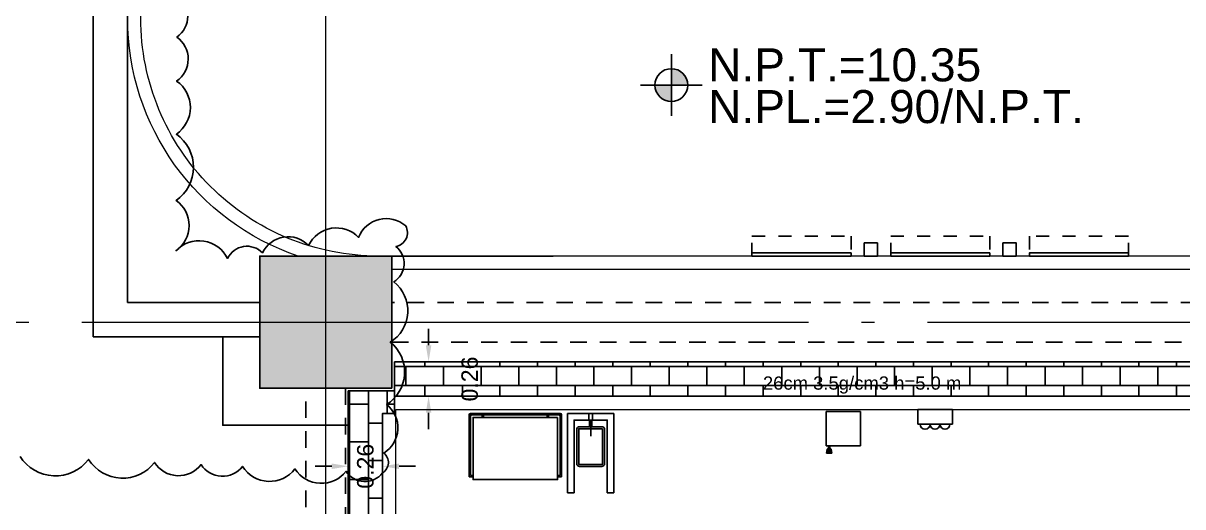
# Model space of a CAD drawing. Header units: metres. Extents: x -22 to 564, y 0 to 143.
# Drawn here: x 19.43 to 28.21, y 39.48 to 43.14 of the extents above; entities that cross this region are included whole.
import ezdxf
from ezdxf.xclip import XClip

# ---------------------------------------------------------------- set-up
doc = ezdxf.new("R2010")
doc.units = ezdxf.units.M
doc.header["$XCLIPFRAME"] = 2
for name, pattern in [('EJES630', [6.3, 5.5, -0.4, 0, -0.4]), ('XREF PB NEURO-ONCOLOGIA$0$HIDDE100', [0.16, 0.1, -0.06]), ('XREF PB NEURO-ONCOLOGIA$0$HIDDEN2', [0.1875, 0.125, -0.0625])]:
    doc.linetypes.add(name, pattern=pattern)
doc.layers.add('EJES', color=11, linetype='EJES630', lineweight=0)
doc.layers.add('XREF PB NEURO-ONCOLOGIA$0$MUROS DE TABLAROCA', color=150, linetype='Continuous', lineweight=13)
for name, color, linetype in [('NIVELES', 9, 'Continuous'), ('TEXTO', 7, 'Continuous'), ('XREF  PB CONJ$0$PARQUE', 251, 'Continuous'), ('XREF PB NEURO-ONCOLOGIA$0$-CG-M-WALL', 7, 'Continuous'), ('XREF PB NEURO-ONCOLOGIA$0$COLUMNAS', 6, 'Continuous'), ('XREF PB NEURO-ONCOLOGIA$0$CONTRAVENTEOS', 6, 'XREF PB NEURO-ONCOLOGIA$0$HIDDEN2'), ('XREF PB NEURO-ONCOLOGIA$0$COTAS PAÑOS', 8, 'Continuous'), ('XREF PB NEURO-ONCOLOGIA$0$HATCH', 251, 'Continuous'), ('XREF PB NEURO-ONCOLOGIA$0$MOBILIARIO', 161, 'Continuous'), ('XREF PB NEURO-ONCOLOGIA$0$Mobiliario Fijo', 40, 'Continuous'), ('XREF PB NEURO-ONCOLOGIA$0$TABIQUES BLINDADOS', 30, 'Continuous')]:
    doc.layers.add(name, color=color, linetype=linetype)
doc.styles.add('100 LOCALES 25', font='arial.ttf', dxfattribs={"height": 0.25})
doc.styles.add('NIVELES', font='arial.ttf', dxfattribs={"height": 0.25})
doc.styles.add('XREF PB NEURO-ONCOLOGIA$0$COTAS', font='arial.ttf')
doc.dimstyles.new('XREF PB NEURO-ONCOLOGIA$0$50 FLECHAS', dxfattribs={"dimscale": 0.5, "dimtxt": 0.25, "dimasz": 0.25, "dimexe": 0.1, "dimexo": 0.1, "dimgap": 0.025, "dimtad": 0, "dimtih": 1, "dimtoh": 1, "dimzin": 1, "dimdsep": 46, "dimtxsty": 'XREF PB NEURO-ONCOLOGIA$0$COTAS', "dimcen": 0.1, "dimclrd": 256, "dimclre": 256, "dimclrt": 7, "dimadec": 0, "dimazin": 1, "dimtfac": 1, "dimtofl": 0, "dimtmove": 2, "dimatfit": 3, "dimfxl": 1, "dimtolj": 1, "dimtzin": 1, "dimlwd": -1, "dimlwe": -1, "dimarcsym": 0})

# ---------------------------------------------------------------- blocks, each defined once
blk = doc.blocks.new('XREF PB NEURO-ONCOLOGIA$0$C-1')
at = {"layer": 'XREF PB NEURO-ONCOLOGIA$0$-CG-M-WALL', "true_color": 0x636466}
h = blk.add_hatch(color=251, dxfattribs=at)
h.dxf.hatch_style = 1
h.paths.add_polyline_path([(-0.5, -0.5), (-0.5, 0.5), (0.5, 0.5), (0.5, -0.5)])
blk.add_lwpolyline([(-0.5, -0.5), (-0.5, 0.5), (0.5, 0.5), (0.5, -0.5)], close=True)
blk = doc.blocks.new('XREF PB NEURO-ONCOLOGIA$0$XREF PB NEURO-ONCOLOGIA$0$A$C2f44cd92')
for p, q in [((112.5, 131.25), (0, 131.25)), ((0, 131.25), (0, -131.25)), ((112.5, 131.25), (112.5, -131.25)), ((112.5, -131.25), (0, -131.25))]:
    blk.add_line(p, q)
for centre in [(112.5, 75), (112.5, 0), (112.5, -75)]:
    blk.add_arc(centre, 37.5, 270, 90)
blk = doc.blocks.new('XREF PB NEURO-ONCOLOGIA$0$XREF PB NEURO-ONCOLOGIA$0$BOSANPED')
for p, q in [((-0.13, -0.13), (-0.13, 0.13)), ((-0.13, 0.13), (0.13, 0.13)), ((0.13, 0.13), (0.13, -0.13)), ((0.13, 0.1108), (0.145, 0.1108)), ((0.13, 0.1008), (0.145, 0.1008)), ((0.145, 0.1108), (0.155, 0.1208)), ((0.145, 0.1108), (0.145, 0.1008)), ((0.145, 0.1008), (0.155, 0.0908)), ((0.155, 0.1208), (0.185, 0.1258)), ((0.155, 0.1208), (0.155, 0.0908)), ((0.155, 0.0908), (0.185, 0.0858)), ((0.158, 0.1213), (0.158, 0.0903)), ((0.161, 0.1218), (0.161, 0.0898)), ((0.164, 0.1223), (0.164, 0.0893)), ((0.167, 0.1228), (0.167, 0.0888)), ((0.17, 0.1233), (0.17, 0.0883)), ((0.173, 0.1238), (0.173, 0.0878)), ((0.176, 0.1243), (0.176, 0.0873)), ((0.179, 0.1248), (0.179, 0.0868)), ((0.182, 0.1253), (0.182, 0.0863)), ((0.185, 0.1258), (0.185, 0.0858)), ((0.13, -0.13), (-0.13, -0.13))]:
    blk.add_line(p, q)
blk = doc.blocks.new('XREF PB NEURO-ONCOLOGIA$0$XREF PB NEURO-ONCOLOGIA$0$MPASTEUR')
for p, q in [((-0.35, 0.01), (-0.35, 0.48)), ((-0.35, 0.48), (-0.32, 0.48)), ((-0.34, 0.02), (-0.34, 0.47)), ((-0.34, 0.47), (-0.32, 0.47)), ((0.32, 0.48), (0.35, 0.48)), ((0.32, 0.47), (0.34, 0.47)), ((0.34, 0.47), (0.34, 0.02)), ((0.35, 0.48), (0.35, 0.01)), ((0.34, 0), (-0.34, 0)), ((0.33, 0.01), (-0.33, 0.01)), ((-0.25, 0.01), (-0.25, 0.03)), ((-0.24, 0.01), (-0.24, 0.03)), ((0.24, 0.03), (0.24, 0.01)), ((0.25, 0.03), (0.25, 0.01))]:
    blk.add_line(p, q)
blk.add_lwpolyline([(0.32, 0.03), (-0.32, 0.03), (-0.32, 0.5), (0.32, 0.5)], close=True)
for centre, start, end in [((-0.34, 0.01), 180, 270), ((-0.33, 0.02), 180, 270), ((0.33, 0.02), 270, 0), ((0.34, 0.01), 270, 0), ((0.34, 0.01), 270, 0)]:
    blk.add_arc(centre, 0.01, start, end)
blk = doc.blocks.new('XREF PB NEURO-ONCOLOGIA$0$MESAMAYO')
for p, q in [((-0.015, 0), (-0.015, -0.05)), ((0.015, 0), (0.015, -0.05)), ((-0.009, -0.05), (-0.009, -0.1)), ((0, -0.05), (0, -0.1708)), ((0.009, -0.05), (0.009, -0.1)), ((-0.009, -0.1), (0.009, -0.1))]:
    blk.add_line(p, q)
for points in [[(0.175, -0.6), (0.125, -0.6), (0.125, -0.05), (-0.125, -0.05), (-0.125, -0.6), (-0.175, -0.6), (-0.175, 0), (0.175, 0)], [(-0.09, -0.115), (-0.09, -0.385), (0.09, -0.385), (0.09, -0.115)]]:
    blk.add_lwpolyline(points, close=True)
blk.add_lwpolyline([(-0.085, -0.1, 0.414214), (-0.105, -0.12), (-0.105, -0.38, 0.414214), (-0.085, -0.4), (0.085, -0.4, 0.414214), (0.105, -0.38), (0.105, -0.12, 0.414214), (0.085, -0.1)], format="xyb", close=True)
blk = doc.blocks.new('*D359')
at = {"layer": 'XREF PB NEURO-ONCOLOGIA$0$COTAS PAÑOS', "transparency": 16777216}
for p, q in [((6.3112, 23.7312), (6.3112, 23.8562)), ((6.6617, 23.6062), (6.2612, 23.6062)), ((6.6617, 23.3462), (6.2612, 23.3462)), ((6.3112, 23.2212), (6.3112, 23.0962))]:
    blk.add_line(p, q, dxfattribs=at)
for points in [[(6.2904, 23.7312), (6.3321, 23.7312), (6.3112, 23.6062)], [(6.2904, 23.2212), (6.3321, 23.2212), (6.3112, 23.3462)]]:
    blk.add_solid(points, dxfattribs=at)
at = {"layer": 'XREF PB NEURO-ONCOLOGIA$0$COTAS PAÑOS', "color": 7, "transparency": 16777216, "insert": (6.3112, 23.4762), "char_height": 0.125, "attachment_point": 5, "style": 'XREF PB NEURO-ONCOLOGIA$0$COTAS'}
blk.add_mtext('\\A1;0.26', dxfattribs=at)
blk = doc.blocks.new('*D360')
at = {"layer": 'XREF PB NEURO-ONCOLOGIA$0$COTAS PAÑOS', "transparency": 16777216}
for p, q in [((6.8417, 23.2062), (6.8417, 22.9481)), ((7.1017, 23.2062), (7.1017, 22.9481)), ((6.7167, 22.9981), (6.5917, 22.9981)), ((7.2267, 22.9981), (7.3517, 22.9981))]:
    blk.add_line(p, q, dxfattribs=at)
for points in [[(6.7167, 23.019), (6.7167, 22.9773), (6.8417, 22.9981)], [(7.2267, 23.019), (7.2267, 22.9773), (7.1017, 22.9981)]]:
    blk.add_solid(points, dxfattribs=at)
at = {"layer": 'XREF PB NEURO-ONCOLOGIA$0$COTAS PAÑOS', "color": 7, "transparency": 16777216, "insert": (6.9717, 22.6866), "char_height": 0.125, "attachment_point": 5, "style": 'XREF PB NEURO-ONCOLOGIA$0$COTAS'}
blk.add_mtext('\\A1;0.26', dxfattribs=at)
blk = doc.blocks.new('NPT')
h = blk.add_hatch(color=256)
h.paths.add_polyline_path([(0, 0.1241), (0, 0), (0.1241, 0, 0.414214)])
h.paths.add_polyline_path([(0, 0), (-0.1241, 0, 0.414214), (0, -0.1241)])
for p, q in [((0, -0.2327), (0, 0.2327)), ((-0.2327, 0), (0.2327, 0))]:
    blk.add_line(p, q)
blk.add_circle((0, 0), 0.1241)
at = {"style": 'NIVELES'}
for p in [(0.2779, 0.028), (0.2779, -0.2879)]:
    blk.add_attdef('NIVEL', p, '', height=0.25, dxfattribs=at)
blk = doc.blocks.new('XREF  PB CONJ')
at = {"layer": 'XREF  PB CONJ$0$PARQUE', "true_color": 0x136734}
h = blk.add_hatch(dxfattribs=at)
h.set_pattern_fill('CROSS', color=116, scale=0.02, angle=90)
edge = h.paths.add_edge_path()
edge.add_line((3.5883, 104.6056), (1.6936, 104.3684))
edge.add_line((1.6936, 104.3684), (2.4784, 17.6083))
edge.add_line((2.4784, 17.6083), (97.731, 17.9336))
edge.add_arc((97.7247, 19.237), 1.3034, 270.27519, 363.10058)
edge.add_line((99.0262, 19.3075), (96.4762, 19.3078))
edge.add_line((96.4762, 19.3078), (96.602, 20.224))
edge.add_line((96.602, 20.224), (62.4128, 20.224))
edge.add_arc((58.6329, 24.6535), 5.8231, 229.52466, 310.47534, ccw=False)
edge.add_line((54.8531, 20.224), (26.2527, 20.2188))
edge.add_line((26.2527, 20.2188), (4.2837, 20.0304))
edge.add_line((4.2837, 20.0304), (4.055, 46.6913))
edge.add_line((4.055, 46.6913), (2.3881, 46.6912))
edge.add_line((2.3881, 46.6912), (2.3881, 54.8033))
edge.add_line((2.3881, 54.8033), (3.9854, 54.8034))
edge.add_line((3.9854, 54.8034), (3.7464, 82.6679))
edge.add_line((3.7464, 82.6679), (3.6185, 95.2556))
edge.add_line((3.6185, 95.2556), (3.5883, 104.6056))
blk = doc.blocks.new('XREF PB NEURO-ONCOLOGIA')
at = {"layer": 'XREF PB NEURO-ONCOLOGIA$0$HATCH'}
h = blk.add_hatch(dxfattribs=at)
h.set_pattern_fill('AR-B816', color=256, scale=0.0007)
h.paths.add_polyline_path([(1.0717, 23.6062), (6.8817, 23.6062), (6.8817, 23.2562), (6.7117, 23.2562), (6.7117, 23.3462), (1.0717, 23.3462)])
h = blk.add_hatch(dxfattribs=at)
h.set_pattern_fill('AR-B816', color=256, scale=0.0007, angle=90)
h.paths.add_polyline_path([(7.1017, 23.2562), (6.8417, 23.2562), (6.8417, 16.8862), (6.8817, 16.8862), (6.8817, 16.9762), (7.1017, 16.9762)])
at = {"layer": 'XREF PB NEURO-ONCOLOGIA$0$CONTRAVENTEOS', "elevation": 0}
blk.add_lwpolyline([(1.0517, 23.9262), (6.9017, 23.9262), (6.9017, 23.6262), (1.0517, 23.6262)], close=True, dxfattribs=at)
at = {"layer": 'XREF PB NEURO-ONCOLOGIA$0$CONTRAVENTEOS'}
blk.add_lwpolyline([(7.5517, 16.9562), (7.5517, 23.2762), (7.2517, 23.2762), (7.2517, 16.9562)], close=True, dxfattribs=at)
at = {"layer": 'XREF PB NEURO-ONCOLOGIA$0$Mobiliario Fijo'}
for points in [[(7.9017, 20.5511), (7.9017, 19.8011), (7.9267, 19.8011), (7.9267, 20.5511)], [(7.9017, 19.7011), (8.0017, 19.7011), (8.0017, 19.6011), (7.9017, 19.6011)], [(7.9017, 19.5011), (7.9017, 18.7511), (7.9267, 18.7511), (7.9267, 19.5011)], [(7.9017, 18.5511), (8.0017, 18.5511), (8.0017, 18.6511), (7.9017, 18.6511)], [(7.9017, 17.7011), (7.9017, 18.4511), (7.9267, 18.4511), (7.9267, 17.7011)]]:
    blk.add_lwpolyline(points, close=True, dxfattribs=at)
at = {"layer": 'XREF PB NEURO-ONCOLOGIA$0$Mobiliario Fijo', "linetype": 'XREF PB NEURO-ONCOLOGIA$0$HIDDE100', "ltscale": 0.75}
for points in [[(7.9017, 20.5511), (8.0517, 20.5511), (8.0517, 19.8011), (7.9017, 19.8011)], [(7.9017, 19.5011), (8.0517, 19.5011), (8.0517, 18.7511), (7.9017, 18.7511)], [(7.9017, 17.7011), (8.0517, 17.7011), (8.0517, 18.4511), (7.9017, 18.4511)]]:
    blk.add_lwpolyline(points, dxfattribs=at)
at = {"layer": 'XREF PB NEURO-ONCOLOGIA$0$MUROS DE TABLAROCA', "color": 5}
blk.add_line((7.9017, 23.2762), (7.9017, 22.0562), dxfattribs=at)
at = {"layer": 'XREF PB NEURO-ONCOLOGIA$0$MUROS DE TABLAROCA'}
for points in [[(7.9017, 23.9844, -0.321682), (9.7017, 25.2762), (14.9017, 25.2762)], [(7.9017, 16.9562), (7.9017, 23.3762, -0.414214), (9.7017, 25.1762), (14.9017, 25.1762)]]:
    blk.add_lwpolyline(points, format="xyb", dxfattribs=at)
for points in [[(7.8017, 16.9562), (7.8017, 23.2762)], [(3.5646, 16.9862), (1.4317, 16.9862), (1.4317, 17.3362), (0.9517, 17.3362), (0.9517, 23.0262), (1.3017, 23.0262), (1.3017, 23.2462), (6.7417, 23.2462), (6.7417, 16.9862), (6.6117, 16.9862), (6.6117, 16.9862), (5.4646, 16.9862)]]:
    blk.add_lwpolyline(points, dxfattribs=at)
at = {"layer": 'XREF PB NEURO-ONCOLOGIA$0$TABIQUES BLINDADOS'}
for points in [[(7.2917, 24.2762), (7.2917, 25.5362), (15.6418, 25.5362), (15.6418, 26.2263), (16.2017, 26.2263), (16.2017, 25.9663), (15.9018, 25.9663), (15.9018, 24.2762)], [(7.5517, 24.2762), (7.5517, 25.2762), (15.6418, 25.2762), (15.6418, 24.2762)]]:
    blk.add_lwpolyline(points, dxfattribs=at)
at = {"layer": 'XREF PB NEURO-ONCOLOGIA$0$TABIQUES BLINDADOS', "elevation": 0}
blk.add_lwpolyline([(7.2917, 24.5562), (6.6217, 24.5562), (6.6217, 23.6062)], dxfattribs=at)
at = {"layer": 'XREF PB NEURO-ONCOLOGIA$0$TABIQUES BLINDADOS'}
for points in [[(1.0717, 23.6062), (6.8817, 23.6062), (6.8817, 23.2562), (6.7117, 23.2562), (6.7117, 23.3462), (1.0717, 23.3462)], [(7.1017, 23.2562), (6.8417, 23.2562), (6.8417, 16.8862), (6.8817, 16.8862), (6.8817, 16.9762), (7.1017, 16.9762)]]:
    blk.add_lwpolyline(points, close=True, dxfattribs=at)
at = {"layer": 'XREF PB NEURO-ONCOLOGIA$0$COLUMNAS'}
blk.add_blockref('XREF PB NEURO-ONCOLOGIA$0$C-1', (7.4017, 23.7762, 0), dxfattribs=at)
at = {"layer": 'XREF PB NEURO-ONCOLOGIA$0$MOBILIARIO', "xscale": -1}
for name, p, rotation in [('XREF PB NEURO-ONCOLOGIA$0$XREF PB NEURO-ONCOLOGIA$0$MPASTEUR', (6.7107, 22.3414), 90), ('XREF PB NEURO-ONCOLOGIA$0$MESAMAYO', (6.7104, 21.7715), 270)]:
    blk.add_blockref(name, p, dxfattribs=dict(at, rotation=rotation))
blk.add_blockref('XREF PB NEURO-ONCOLOGIA$0$XREF PB NEURO-ONCOLOGIA$0$BOSANPED', (6.5962, 19.8603), dxfattribs=at)
at = {"layer": 'XREF PB NEURO-ONCOLOGIA$0$MOBILIARIO', "xscale": -0.0009999999999940395, "yscale": 0.0009999999999940395, "zscale": 0.0009999999999940395}
blk.add_blockref('XREF PB NEURO-ONCOLOGIA$0$XREF PB NEURO-ONCOLOGIA$0$A$C2f44cd92', (6.7417, 19.1654), dxfattribs=at)
at = {"layer": 'XREF PB NEURO-ONCOLOGIA$0$COTAS PAÑOS'}
dim = blk.add_linear_dim(base=(6.3112, 23.6062), p1=(6.7117, 23.3462), p2=(6.7117, 23.6062), angle=90, dimstyle='XREF PB NEURO-ONCOLOGIA$0$50 FLECHAS', dxfattribs=at)
dim.commit()
dim.dimension.update_dxf_attribs({"geometry": '*D359', "text_midpoint": (6.3112, 23.4762)})
dim = blk.add_linear_dim(base=(7.1017, 22.9981), p1=(6.8417, 23.2562), p2=(7.1017, 23.2562), dimstyle='XREF PB NEURO-ONCOLOGIA$0$50 FLECHAS', dxfattribs=at)
dim.commit()
dim.dimension.update_dxf_attribs({"geometry": '*D360', "text_midpoint": (6.9717, 22.6866)})

msp = doc.modelspace()

# ---------------------------------------------------------------- block references
at = {"rotation": 90}
msp.add_blockref('XREF PB NEURO-ONCOLOGIA', (45.501, 33.4734), dxfattribs=at)

# ---------------------------------------------------------------- next in the draw order: block references
at = {"layer": 'NIVELES'}
ref = msp.add_blockref('NPT', (24.3401, 42.6699), dxfattribs=at)
ref.add_attrib('NIVEL', 'N.P.T.=10.35', (24.618, 42.6979), dxfattribs={"layer": '0', "height": 0.25, "style": 'NIVELES'})
ref.add_attrib('NIVEL', 'N.PL.=2.90/N.P.T.', (24.618, 42.382), dxfattribs={"layer": '0', "height": 0.25, "style": 'NIVELES'})

# ---------------------------------------------------------------- next in the draw order: block references
ref = msp.add_blockref('XREF  PB CONJ', (67.8976, 28.71, 0), dxfattribs=dict(rotation=89.50849308405942))
XClip(ref).set_block_clipping_path([(-2.936402334, 82.9334608569), (21.1250270707, 82.9334608569), (21.1250270707, 49.0397586863), (26.6296707885, 49.0397586863), (26.6284018429, 17.4712422498), (-2.8531787476, 17.4341989701)])

# ---------------------------------------------------------------- next in the draw order: linework, layer by layer
at = {"color": 3}
msp.add_lwpolyline([(20.5991, 43.3508, -0.520567), (20.5977, 43.0335, -0.520567), (20.5962, 42.7005, -0.520567), (20.5945, 42.2982, -0.520567), (20.5923, 41.7968, -0.520567), (20.5906, 41.4158, -0.520567), (20.9816, 41.358, -0.520567), (21.2457, 41.4004, -0.520567), (21.5942, 41.4564, -0.520567), (21.9733, 41.5174, -0.520567), (22.3295, 41.6042, -0.520567), (22.255, 41.4484, -0.520567), (22.2394, 41.1803, -0.520567), (22.2127, 40.7236, -0.520567), (22.1852, 40.2531, -0.520567), (22.1637, 39.885, -0.520567), (22.1549, 39.7346, -0.520567), (21.8779, 39.7472, -0.520567), (21.4918, 39.7648, -0.520567), (21.0946, 39.7829, -0.520567), (20.7814, 39.7972, -0.520567), (20.4284, 39.8133, -0.520567), (19.9303, 39.836, -0.520567), (19.4108, 39.8596, -0.520567)], format="xyb", dxfattribs=at)
at = {"layer": 'EJES'}
for p, q in [((21.7249, 32.6099), (21.7249, 59.0501)), ((-5.7215, 40.8751), (52.7417, 40.8751))]:
    msp.add_line(p, q, dxfattribs=at)

# ---------------------------------------------------------------- next in the draw order: texts
at = {"layer": 'TEXTO', "color": 0, "insert": (25.0326, 40.3342, 0), "char_height": 0.1, "width": 1.86121, "attachment_point": 7, "style": '100 LOCALES 25'}
msp.add_mtext('26cm 3.5g/cm3 h=5.0 m', dxfattribs=at)

doc.saveas('drawing.dxf')
